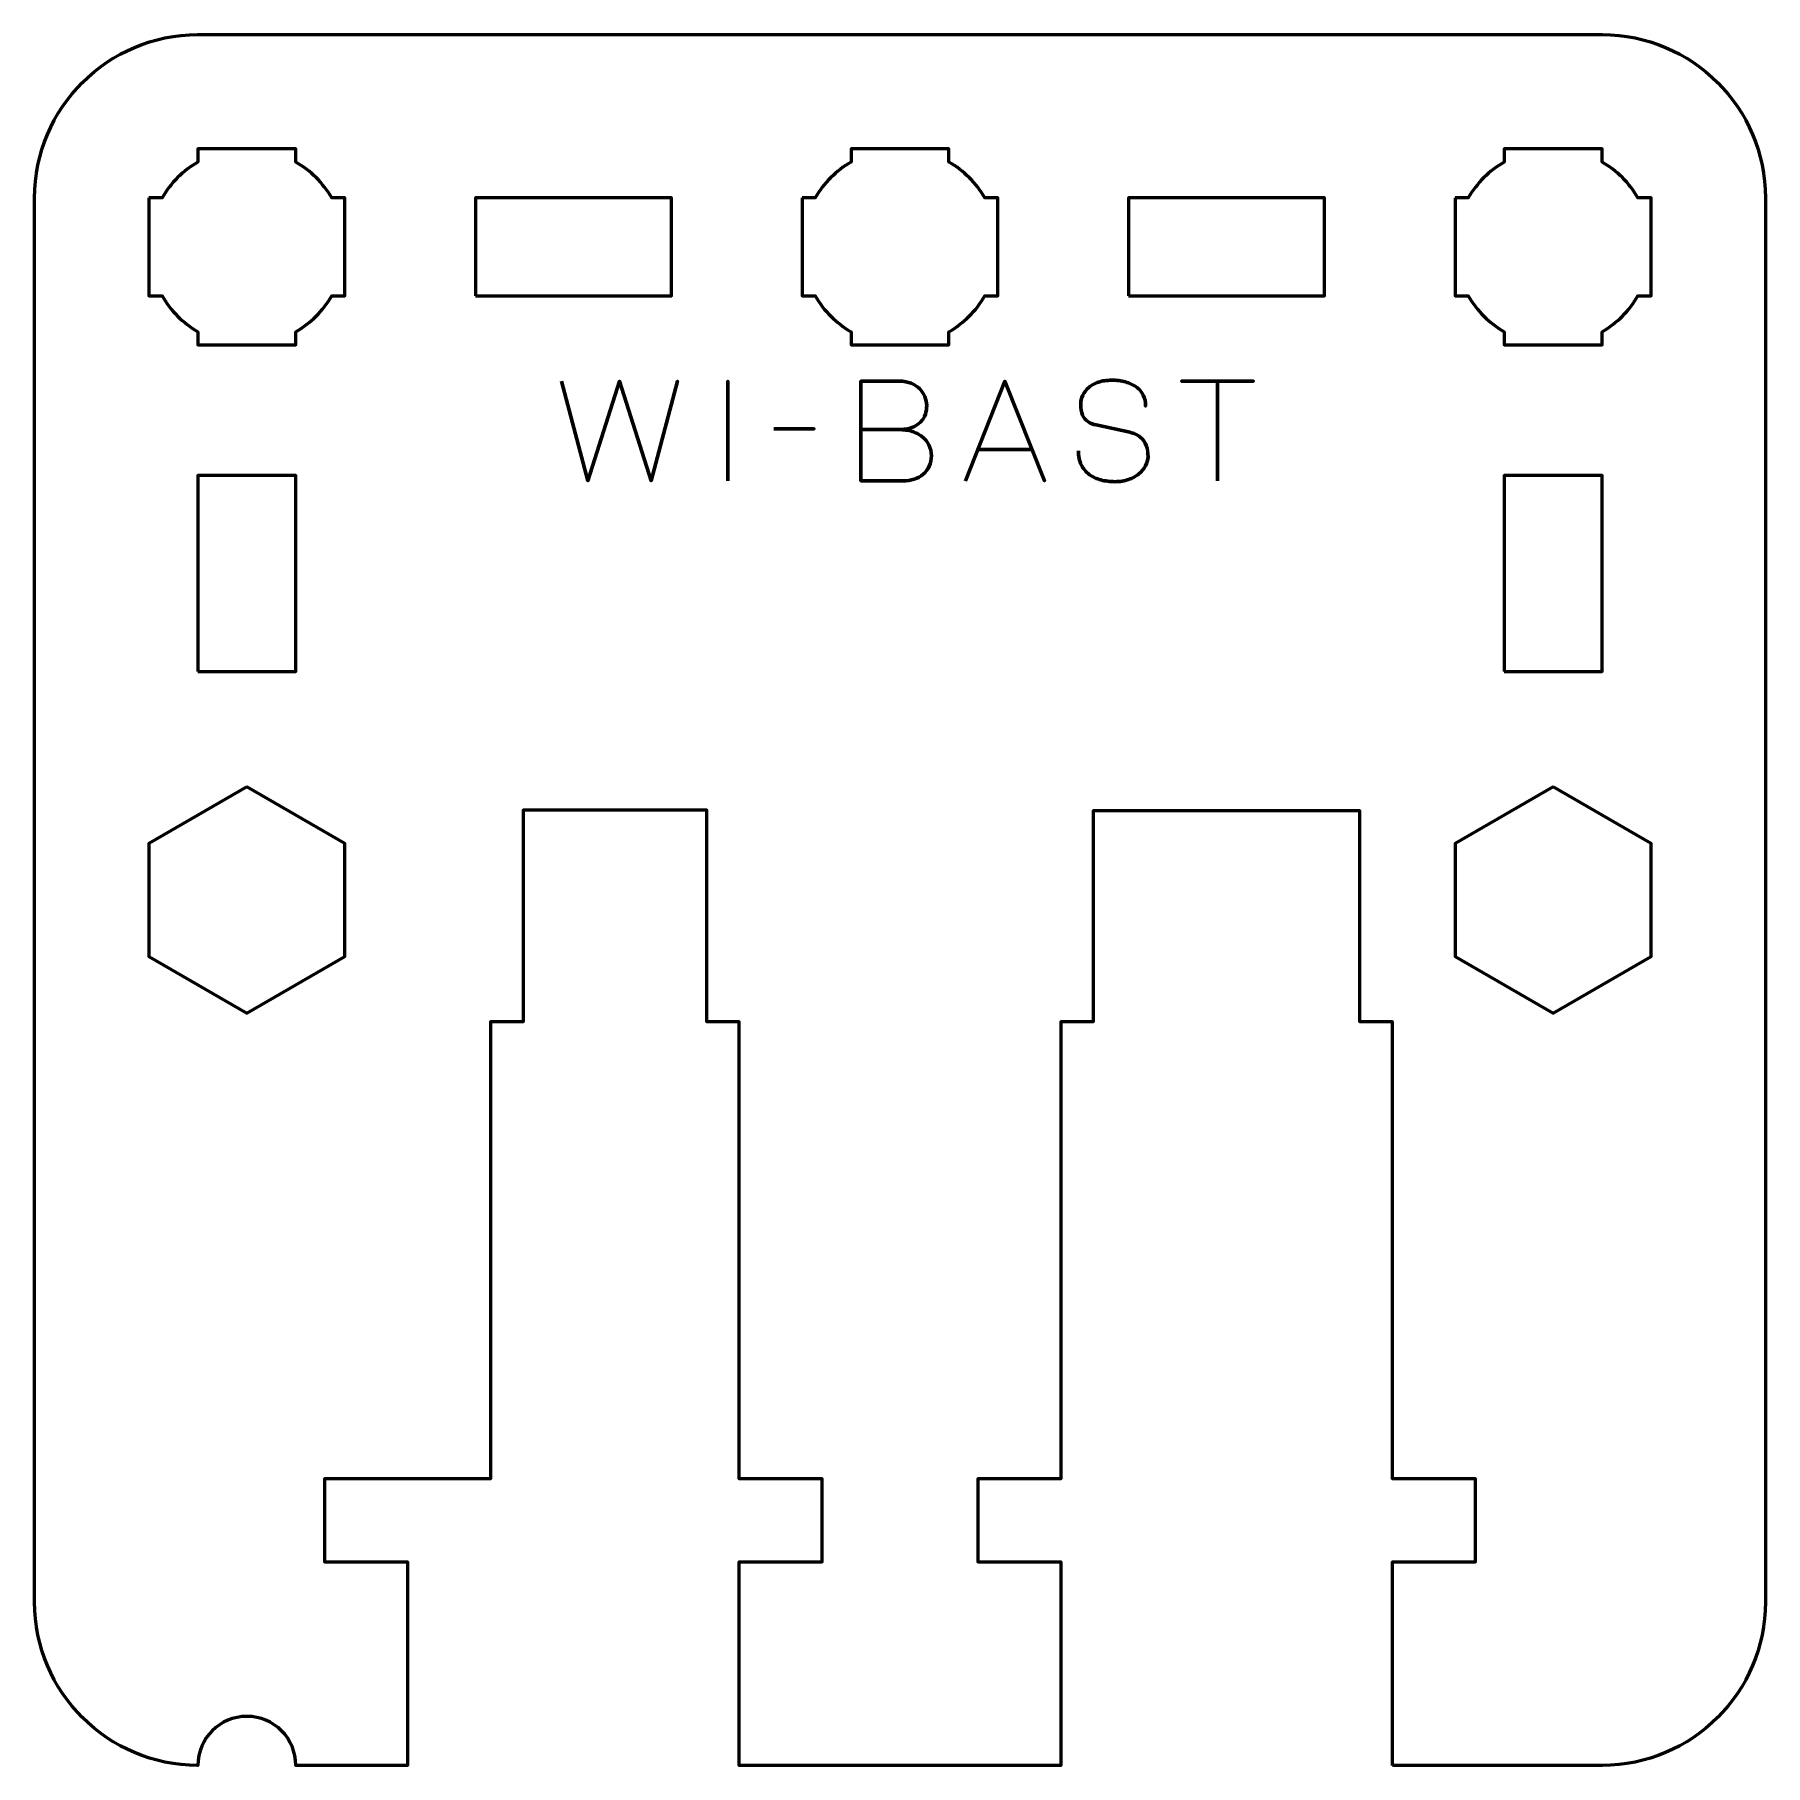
# Model space of a CAD drawing. Header units: centimetres. Extents: x -13.15 to -7.85, y -17.5 to -12.2.
import ezdxf

# ---------------------------------------------------------------- set-up
doc = ezdxf.new("R2010")
doc.units = ezdxf.units.CM
doc.header["$MEASUREMENT"] = 0
doc.layers.add('Layer 1', color=7, linetype='Continuous')

msp = doc.modelspace()

# ---------------------------------------------------------------- linework, layer by layer
at = {"layer": 'Layer 1', "lineweight": 53}
for points in [[(-11.8, -13), (-11.2, -13), (-11.2, -12.7), (-11.8, -12.7), (-11.8, -13)], [(-9.8, -13), (-9.2, -13), (-9.2, -12.7), (-9.8, -12.7), (-9.8, -13)], [(-12.65, -14.15), (-12.35, -14.15), (-12.35, -13.55), (-12.65, -13.55), (-12.65, -14.15)], [(-8.65, -14.15), (-8.35, -14.15), (-8.35, -13.55), (-8.65, -13.55), (-8.65, -14.15)]]:
    msp.add_lwpolyline(points, close=True, dxfattribs=at)
for points, knots in [([(-8.992, -17.5), (-8.992, -17.5), (-8.35, -17.5), (-8.35, -17.5), (-8.35, -17.5), (-8.07391, -17.5), (-7.85, -17.27609), (-7.85, -17), (-7.85, -17), (-7.85, -17), (-7.85, -12.7), (-7.85, -12.7), (-7.85, -12.7), (-7.85, -12.42391), (-8.07391, -12.2), (-8.35, -12.2), (-8.35, -12.2), (-8.35, -12.2), (-12.65, -12.2), (-12.65, -12.2), (-12.65, -12.2), (-12.92609, -12.2), (-13.15, -12.42391), (-13.15, -12.7), (-13.15, -12.7), (-13.15, -12.7), (-13.15, -17), (-13.15, -17), (-13.15, -17), (-13.15, -17.27609), (-12.92609, -17.5), (-12.65, -17.5), (-12.65, -17.5), (-12.65, -17.5), (-12.65, -17.5), (-12.65, -17.5), (-12.65, -17.5), (-12.65, -17.41717), (-12.58283, -17.35), (-12.5, -17.35), (-12.5, -17.35), (-12.41717, -17.35), (-12.35, -17.41717), (-12.35, -17.5), (-12.35, -17.5), (-12.35, -17.5), (-12.008, -17.5), (-12.008, -17.5), (-12.008, -17.5), (-12.008, -17.5), (-12.008, -16.87699), (-12.008, -16.87699), (-12.008, -16.87699), (-12.008, -16.87699), (-12.262, -16.87699), (-12.262, -16.87699), (-12.262, -16.87699), (-12.262, -16.87699), (-12.262, -16.62299), (-12.262, -16.62299), (-12.262, -16.62299), (-12.262, -16.62299), (-11.754, -16.62299), (-11.754, -16.62299), (-11.754, -16.62299), (-11.754, -16.62299), (-11.754, -15.22299), (-11.754, -15.22299), (-11.754, -15.22299), (-11.754, -15.22299), (-11.654, -15.22302), (-11.654, -15.22302), (-11.654, -15.22302), (-11.654, -15.22302), (-11.654, -14.99998), (-11.654, -14.99998), (-11.654, -14.99998), (-11.654, -14.99998), (-11.654, -14.575), (-11.654, -14.575), (-11.654, -14.575), (-11.654, -14.575), (-11.092, -14.57501), (-11.092, -14.57501), (-11.092, -14.57501), (-11.092, -14.57501), (-11.092, -14.99998), (-11.092, -14.99998), (-11.092, -14.99998), (-11.092, -14.99998), (-11.092, -15.22302), (-11.092, -15.22302), (-11.092, -15.22302), (-11.092, -15.22302), (-10.992, -15.22299), (-10.992, -15.22299), (-10.992, -15.22299), (-10.992, -15.22299), (-10.992, -16.62299), (-10.992, -16.62299), (-10.992, -16.62299), (-10.992, -16.62299), (-10.738, -16.62299), (-10.738, -16.62299), (-10.738, -16.62299), (-10.738, -16.62299), (-10.738, -16.87699), (-10.738, -16.87699), (-10.738, -16.87699), (-10.738, -16.87699), (-10.992, -16.87699), (-10.992, -16.87699), (-10.992, -16.87699), (-10.992, -16.87699), (-10.992, -17.5), (-10.992, -17.5), (-10.992, -17.5), (-10.992, -17.5), (-10.008, -17.5), (-10.008, -17.5), (-10.008, -17.5), (-10.008, -17.5), (-10.008, -16.87699), (-10.008, -16.87699), (-10.008, -16.87699), (-10.008, -16.87699), (-10.262, -16.87699), (-10.262, -16.87699), (-10.262, -16.87699), (-10.262, -16.87699), (-10.262, -16.62299), (-10.262, -16.62299), (-10.262, -16.62299), (-10.262, -16.62299), (-10.008, -16.62299), (-10.008, -16.62299), (-10.008, -16.62299), (-10.008, -16.62299), (-10.008, -15.22299), (-10.008, -15.22299), (-10.008, -15.22299), (-10.008, -15.22299), (-9.908, -15.22302), (-9.908, -15.22302), (-9.908, -15.22302), (-9.908, -15.22302), (-9.908, -14.99998), (-9.908, -14.99998), (-9.908, -14.99998), (-9.908, -14.99998), (-9.90799, -14.577), (-9.90799, -14.577), (-9.90799, -14.577), (-9.90799, -14.577), (-9.09199, -14.57701), (-9.09199, -14.57701), (-9.09199, -14.57701), (-9.09199, -14.57701), (-9.092, -14.99998), (-9.092, -14.99998), (-9.092, -14.99998), (-9.092, -14.99998), (-9.092, -15.22302), (-9.092, -15.22302), (-9.092, -15.22302), (-9.092, -15.22302), (-8.992, -15.22299), (-8.992, -15.22299), (-8.992, -15.22299), (-8.992, -15.22299), (-8.992, -16.62299), (-8.992, -16.62299), (-8.992, -16.62299), (-8.992, -16.62299), (-8.738, -16.62299), (-8.738, -16.62299), (-8.738, -16.62299), (-8.738, -16.62299), (-8.738, -16.87699), (-8.738, -16.87699), (-8.738, -16.87699), (-8.738, -16.87699), (-8.992, -16.87699), (-8.992, -16.87699), (-8.992, -16.87699), (-8.992, -16.87699), (-8.992, -17.5), (-8.992, -17.5)], [0, 0, 0, 0, 0.0212766, 0.0212766, 0.0212766, 0.0212766, 0.0425532, 0.0425532, 0.0425532, 0.0425532, 0.0638298, 0.0638298, 0.0638298, 0.0638298, 0.0851064, 0.0851064, 0.0851064, 0.0851064, 0.106383, 0.106383, 0.106383, 0.106383, 0.1276596, 0.1276596, 0.1276596, 0.1276596, 0.1489362, 0.1489362, 0.1489362, 0.1489362, 0.1702128, 0.1702128, 0.1702128, 0.1702128, 0.1914894, 0.1914894, 0.1914894, 0.1914894, 0.212766, 0.212766, 0.212766, 0.212766, 0.2340426, 0.2340426, 0.2340426, 0.2340426, 0.2553191, 0.2553191, 0.2553191, 0.2553191, 0.2765957, 0.2765957, 0.2765957, 0.2765957, 0.2978723, 0.2978723, 0.2978723, 0.2978723, 0.3191489, 0.3191489, 0.3191489, 0.3191489, 0.3404255, 0.3404255, 0.3404255, 0.3404255, 0.3617021, 0.3617021, 0.3617021, 0.3617021, 0.3829787, 0.3829787, 0.3829787, 0.3829787, 0.4042553, 0.4042553, 0.4042553, 0.4042553, 0.4255319, 0.4255319, 0.4255319, 0.4255319, 0.4468085, 0.4468085, 0.4468085, 0.4468085, 0.4680851, 0.4680851, 0.4680851, 0.4680851, 0.4893617, 0.4893617, 0.4893617, 0.4893617, 0.5106383, 0.5106383, 0.5106383, 0.5106383, 0.5319149, 0.5319149, 0.5319149, 0.5319149, 0.5531915, 0.5531915, 0.5531915, 0.5531915, 0.5744681, 0.5744681, 0.5744681, 0.5744681, 0.5957447, 0.5957447, 0.5957447, 0.5957447, 0.6170213, 0.6170213, 0.6170213, 0.6170213, 0.6382979, 0.6382979, 0.6382979, 0.6382979, 0.6595745, 0.6595745, 0.6595745, 0.6595745, 0.6808511, 0.6808511, 0.6808511, 0.6808511, 0.7021277, 0.7021277, 0.7021277, 0.7021277, 0.7234043, 0.7234043, 0.7234043, 0.7234043, 0.7446809, 0.7446809, 0.7446809, 0.7446809, 0.7659574, 0.7659574, 0.7659574, 0.7659574, 0.787234, 0.787234, 0.787234, 0.787234, 0.8085106, 0.8085106, 0.8085106, 0.8085106, 0.8297872, 0.8297872, 0.8297872, 0.8297872, 0.8510638, 0.8510638, 0.8510638, 0.8510638, 0.8723404, 0.8723404, 0.8723404, 0.8723404, 0.893617, 0.893617, 0.893617, 0.893617, 0.9148936, 0.9148936, 0.9148936, 0.9148936, 0.9361702, 0.9361702, 0.9361702, 0.9361702, 0.9574468, 0.9574468, 0.9574468, 0.9574468, 0.9787234, 0.9787234, 0.9787234, 0.9787234, 1, 1, 1, 1]), ([(-12.8, -12.7), (-12.8, -12.7), (-12.75985, -12.7), (-12.75985, -12.7), (-12.75985, -12.7), (-12.7335, -12.65447), (-12.69553, -12.6165), (-12.65, -12.59015), (-12.65, -12.59015), (-12.65, -12.59015), (-12.65, -12.55), (-12.65, -12.55), (-12.65, -12.55), (-12.65, -12.55), (-12.5, -12.55), (-12.5, -12.55), (-12.5, -12.55), (-12.5, -12.55), (-12.35, -12.55), (-12.35, -12.55), (-12.35, -12.55), (-12.35, -12.55), (-12.35, -12.59015), (-12.35, -12.59015), (-12.35, -12.59015), (-12.30447, -12.6165), (-12.2665, -12.65447), (-12.24015, -12.7), (-12.24015, -12.7), (-12.24015, -12.7), (-12.2, -12.7), (-12.2, -12.7), (-12.2, -12.7), (-12.2, -12.7), (-12.2, -12.85), (-12.2, -12.85), (-12.2, -12.85), (-12.2, -12.85), (-12.2, -13), (-12.2, -13), (-12.2, -13), (-12.2, -13), (-12.24015, -13), (-12.24015, -13), (-12.24015, -13), (-12.2665, -13.04553), (-12.30447, -13.0835), (-12.35, -13.10985), (-12.35, -13.10985), (-12.35, -13.10985), (-12.35, -13.15), (-12.35, -13.15), (-12.35, -13.15), (-12.35, -13.15), (-12.5, -13.15), (-12.5, -13.15), (-12.5, -13.15), (-12.5, -13.15), (-12.65, -13.15), (-12.65, -13.15), (-12.65, -13.15), (-12.65, -13.15), (-12.65, -13.10985), (-12.65, -13.10985), (-12.65, -13.10985), (-12.69553, -13.0835), (-12.7335, -13.04553), (-12.75985, -13), (-12.75985, -13), (-12.75985, -13), (-12.8, -13), (-12.8, -13), (-12.8, -13), (-12.8, -13), (-12.8, -12.85), (-12.8, -12.85), (-12.8, -12.85), (-12.8, -12.85), (-12.8, -12.7), (-12.8, -12.7)], [0, 0, 0, 0, 0.05, 0.05, 0.05, 0.05, 0.1, 0.1, 0.1, 0.1, 0.15, 0.15, 0.15, 0.15, 0.2, 0.2, 0.2, 0.2, 0.25, 0.25, 0.25, 0.25, 0.3, 0.3, 0.3, 0.3, 0.35, 0.35, 0.35, 0.35, 0.4, 0.4, 0.4, 0.4, 0.45, 0.45, 0.45, 0.45, 0.5, 0.5, 0.5, 0.5, 0.55, 0.55, 0.55, 0.55, 0.6, 0.6, 0.6, 0.6, 0.65, 0.65, 0.65, 0.65, 0.7, 0.7, 0.7, 0.7, 0.75, 0.75, 0.75, 0.75, 0.8, 0.8, 0.8, 0.8, 0.85, 0.85, 0.85, 0.85, 0.9, 0.9, 0.9, 0.9, 0.95, 0.95, 0.95, 0.95, 1, 1, 1, 1]), ([(-10.8, -12.7), (-10.8, -12.7), (-10.75985, -12.7), (-10.75985, -12.7), (-10.75985, -12.7), (-10.7335, -12.65447), (-10.69553, -12.6165), (-10.65, -12.59015), (-10.65, -12.59015), (-10.65, -12.59015), (-10.65, -12.55), (-10.65, -12.55), (-10.65, -12.55), (-10.65, -12.55), (-10.5, -12.55), (-10.5, -12.55), (-10.5, -12.55), (-10.5, -12.55), (-10.35, -12.55), (-10.35, -12.55), (-10.35, -12.55), (-10.35, -12.55), (-10.35, -12.59015), (-10.35, -12.59015), (-10.35, -12.59015), (-10.30447, -12.6165), (-10.2665, -12.65447), (-10.24015, -12.7), (-10.24015, -12.7), (-10.24015, -12.7), (-10.2, -12.7), (-10.2, -12.7), (-10.2, -12.7), (-10.2, -12.7), (-10.2, -12.85), (-10.2, -12.85), (-10.2, -12.85), (-10.2, -12.85), (-10.2, -13), (-10.2, -13), (-10.2, -13), (-10.2, -13), (-10.24015, -13), (-10.24015, -13), (-10.24015, -13), (-10.2665, -13.04553), (-10.30447, -13.0835), (-10.35, -13.10985), (-10.35, -13.10985), (-10.35, -13.10985), (-10.35, -13.15), (-10.35, -13.15), (-10.35, -13.15), (-10.35, -13.15), (-10.5, -13.15), (-10.5, -13.15), (-10.5, -13.15), (-10.5, -13.15), (-10.65, -13.15), (-10.65, -13.15), (-10.65, -13.15), (-10.65, -13.15), (-10.65, -13.10985), (-10.65, -13.10985), (-10.65, -13.10985), (-10.69553, -13.0835), (-10.7335, -13.04553), (-10.75985, -13), (-10.75985, -13), (-10.75985, -13), (-10.8, -13), (-10.8, -13), (-10.8, -13), (-10.8, -13), (-10.8, -12.85), (-10.8, -12.85), (-10.8, -12.85), (-10.8, -12.85), (-10.8, -12.7), (-10.8, -12.7)], [0, 0, 0, 0, 0.05, 0.05, 0.05, 0.05, 0.1, 0.1, 0.1, 0.1, 0.15, 0.15, 0.15, 0.15, 0.2, 0.2, 0.2, 0.2, 0.25, 0.25, 0.25, 0.25, 0.3, 0.3, 0.3, 0.3, 0.35, 0.35, 0.35, 0.35, 0.4, 0.4, 0.4, 0.4, 0.45, 0.45, 0.45, 0.45, 0.5, 0.5, 0.5, 0.5, 0.55, 0.55, 0.55, 0.55, 0.6, 0.6, 0.6, 0.6, 0.65, 0.65, 0.65, 0.65, 0.7, 0.7, 0.7, 0.7, 0.75, 0.75, 0.75, 0.75, 0.8, 0.8, 0.8, 0.8, 0.85, 0.85, 0.85, 0.85, 0.9, 0.9, 0.9, 0.9, 0.95, 0.95, 0.95, 0.95, 1, 1, 1, 1]), ([(-8.8, -12.7), (-8.8, -12.7), (-8.75985, -12.7), (-8.75985, -12.7), (-8.75985, -12.7), (-8.7335, -12.65447), (-8.69553, -12.6165), (-8.65, -12.59015), (-8.65, -12.59015), (-8.65, -12.59015), (-8.65, -12.55), (-8.65, -12.55), (-8.65, -12.55), (-8.65, -12.55), (-8.5, -12.55), (-8.5, -12.55), (-8.5, -12.55), (-8.5, -12.55), (-8.35, -12.55), (-8.35, -12.55), (-8.35, -12.55), (-8.35, -12.55), (-8.35, -12.59015), (-8.35, -12.59015), (-8.35, -12.59015), (-8.30447, -12.6165), (-8.2665, -12.65447), (-8.24015, -12.7), (-8.24015, -12.7), (-8.24015, -12.7), (-8.2, -12.7), (-8.2, -12.7), (-8.2, -12.7), (-8.2, -12.7), (-8.2, -12.85), (-8.2, -12.85), (-8.2, -12.85), (-8.2, -12.85), (-8.2, -13), (-8.2, -13), (-8.2, -13), (-8.2, -13), (-8.24015, -13), (-8.24015, -13), (-8.24015, -13), (-8.2665, -13.04553), (-8.30447, -13.0835), (-8.35, -13.10985), (-8.35, -13.10985), (-8.35, -13.10985), (-8.35, -13.15), (-8.35, -13.15), (-8.35, -13.15), (-8.35, -13.15), (-8.5, -13.15), (-8.5, -13.15), (-8.5, -13.15), (-8.5, -13.15), (-8.65, -13.15), (-8.65, -13.15), (-8.65, -13.15), (-8.65, -13.15), (-8.65, -13.10985), (-8.65, -13.10985), (-8.65, -13.10985), (-8.69553, -13.0835), (-8.7335, -13.04553), (-8.75985, -13), (-8.75985, -13), (-8.75985, -13), (-8.8, -13), (-8.8, -13), (-8.8, -13), (-8.8, -13), (-8.8, -12.85), (-8.8, -12.85), (-8.8, -12.85), (-8.8, -12.85), (-8.8, -12.7), (-8.8, -12.7)], [0, 0, 0, 0, 0.05, 0.05, 0.05, 0.05, 0.1, 0.1, 0.1, 0.1, 0.15, 0.15, 0.15, 0.15, 0.2, 0.2, 0.2, 0.2, 0.25, 0.25, 0.25, 0.25, 0.3, 0.3, 0.3, 0.3, 0.35, 0.35, 0.35, 0.35, 0.4, 0.4, 0.4, 0.4, 0.45, 0.45, 0.45, 0.45, 0.5, 0.5, 0.5, 0.5, 0.55, 0.55, 0.55, 0.55, 0.6, 0.6, 0.6, 0.6, 0.65, 0.65, 0.65, 0.65, 0.7, 0.7, 0.7, 0.7, 0.75, 0.75, 0.75, 0.75, 0.8, 0.8, 0.8, 0.8, 0.85, 0.85, 0.85, 0.85, 0.9, 0.9, 0.9, 0.9, 0.95, 0.95, 0.95, 0.95, 1, 1, 1, 1]), ([(-12.5, -14.50359), (-12.5, -14.50359), (-12.35, -14.59019), (-12.35, -14.59019), (-12.35, -14.59019), (-12.35, -14.59019), (-12.2, -14.67679), (-12.2, -14.67679), (-12.2, -14.67679), (-12.2, -14.67679), (-12.2, -14.85), (-12.2, -14.85), (-12.2, -14.85), (-12.2, -14.85), (-12.2, -15.02321), (-12.2, -15.02321), (-12.2, -15.02321), (-12.2, -15.02321), (-12.35, -15.10981), (-12.35, -15.10981), (-12.35, -15.10981), (-12.35, -15.10981), (-12.5, -15.19641), (-12.5, -15.19641), (-12.5, -15.19641), (-12.5, -15.19641), (-12.65, -15.10981), (-12.65, -15.10981), (-12.65, -15.10981), (-12.65, -15.10981), (-12.8, -15.02321), (-12.8, -15.02321), (-12.8, -15.02321), (-12.8, -15.02321), (-12.8, -14.85), (-12.8, -14.85), (-12.8, -14.85), (-12.8, -14.85), (-12.8, -14.67679), (-12.8, -14.67679), (-12.8, -14.67679), (-12.8, -14.67679), (-12.65, -14.59019), (-12.65, -14.59019), (-12.65, -14.59019), (-12.65, -14.59019), (-12.5, -14.50359), (-12.5, -14.50359)], [0, 0, 0, 0, 0.0833333, 0.0833333, 0.0833333, 0.0833333, 0.1666667, 0.1666667, 0.1666667, 0.1666667, 0.25, 0.25, 0.25, 0.25, 0.3333333, 0.3333333, 0.3333333, 0.3333333, 0.4166667, 0.4166667, 0.4166667, 0.4166667, 0.5, 0.5, 0.5, 0.5, 0.5833333, 0.5833333, 0.5833333, 0.5833333, 0.6666667, 0.6666667, 0.6666667, 0.6666667, 0.75, 0.75, 0.75, 0.75, 0.8333333, 0.8333333, 0.8333333, 0.8333333, 0.9166667, 0.9166667, 0.9166667, 0.9166667, 1, 1, 1, 1]), ([(-8.5, -14.50359), (-8.5, -14.50359), (-8.35, -14.59019), (-8.35, -14.59019), (-8.35, -14.59019), (-8.35, -14.59019), (-8.2, -14.67679), (-8.2, -14.67679), (-8.2, -14.67679), (-8.2, -14.67679), (-8.2, -14.85), (-8.2, -14.85), (-8.2, -14.85), (-8.2, -14.85), (-8.2, -15.02321), (-8.2, -15.02321), (-8.2, -15.02321), (-8.2, -15.02321), (-8.35, -15.10981), (-8.35, -15.10981), (-8.35, -15.10981), (-8.35, -15.10981), (-8.5, -15.19641), (-8.5, -15.19641), (-8.5, -15.19641), (-8.5, -15.19641), (-8.65, -15.10981), (-8.65, -15.10981), (-8.65, -15.10981), (-8.65, -15.10981), (-8.8, -15.02321), (-8.8, -15.02321), (-8.8, -15.02321), (-8.8, -15.02321), (-8.8, -14.85), (-8.8, -14.85), (-8.8, -14.85), (-8.8, -14.85), (-8.8, -14.67679), (-8.8, -14.67679), (-8.8, -14.67679), (-8.8, -14.67679), (-8.65, -14.59019), (-8.65, -14.59019), (-8.65, -14.59019), (-8.65, -14.59019), (-8.5, -14.50359), (-8.5, -14.50359)], [0, 0, 0, 0, 0.0833333, 0.0833333, 0.0833333, 0.0833333, 0.1666667, 0.1666667, 0.1666667, 0.1666667, 0.25, 0.25, 0.25, 0.25, 0.3333333, 0.3333333, 0.3333333, 0.3333333, 0.4166667, 0.4166667, 0.4166667, 0.4166667, 0.5, 0.5, 0.5, 0.5, 0.5833333, 0.5833333, 0.5833333, 0.5833333, 0.6666667, 0.6666667, 0.6666667, 0.6666667, 0.75, 0.75, 0.75, 0.75, 0.8333333, 0.8333333, 0.8333333, 0.8333333, 0.9166667, 0.9166667, 0.9166667, 0.9166667, 1, 1, 1, 1])]:
    msp.add_open_spline(points, degree=3, knots=knots, dxfattribs=at)
at = {"layer": 'Layer 1', "color": 5, "lineweight": 53}
for points, knots in [([(-11.53631, -13.26122), (-11.53631, -13.26122), (-11.45588, -13.56644), (-11.45588, -13.56644), (-11.45588, -13.56644), (-11.45588, -13.56644), (-11.35894, -13.26122), (-11.35894, -13.26122), (-11.35894, -13.26122), (-11.35894, -13.26122), (-11.26199, -13.56644), (-11.26199, -13.56644), (-11.26199, -13.56644), (-11.26199, -13.56644), (-11.18156, -13.26122), (-11.18156, -13.26122), (-11.18156, -13.26122), (-11.18156, -13.26122), (-11.26199, -13.56644), (-11.26199, -13.56644), (-11.26199, -13.56644), (-11.26199, -13.56644), (-11.35894, -13.26122), (-11.35894, -13.26122), (-11.35894, -13.26122), (-11.35894, -13.26122), (-11.45588, -13.56644), (-11.45588, -13.56644), (-11.45588, -13.56644), (-11.45588, -13.56644), (-11.53631, -13.26122), (-11.53631, -13.26122)], [0, 0, 0, 0, 0.125, 0.125, 0.125, 0.125, 0.25, 0.25, 0.25, 0.25, 0.375, 0.375, 0.375, 0.375, 0.5, 0.5, 0.5, 0.5, 0.625, 0.625, 0.625, 0.625, 0.75, 0.75, 0.75, 0.75, 0.875, 0.875, 0.875, 0.875, 1, 1, 1, 1]), ([(-11.02704, -13.56644), (-11.02704, -13.56644), (-11.02704, -13.26122), (-11.02704, -13.26122), (-11.02704, -13.26122), (-11.02704, -13.26122), (-11.02704, -13.56644), (-11.02704, -13.56644)], [0, 0, 0, 0, 0.5, 0.5, 0.5, 0.5, 1, 1, 1, 1]), ([(-10.62022, -13.40938), (-10.62022, -13.40938), (-10.50296, -13.40938), (-10.50296, -13.40938), (-10.50296, -13.40938), (-10.48772, -13.40931), (-10.47474, -13.4072), (-10.4638, -13.40303), (-10.4638, -13.40303), (-10.45293, -13.39894), (-10.44412, -13.39337), (-10.43727, -13.38638), (-10.43727, -13.38638), (-10.43043, -13.3794), (-10.42549, -13.3715), (-10.42238, -13.36275), (-10.42238, -13.36275), (-10.41935, -13.35407), (-10.41794, -13.34504), (-10.41829, -13.33573), (-10.41829, -13.33573), (-10.41872, -13.32641), (-10.42069, -13.31738), (-10.42422, -13.30856), (-10.42422, -13.30856), (-10.42768, -13.29974), (-10.4329, -13.29177), (-10.43974, -13.28464), (-10.43974, -13.28464), (-10.44658, -13.27752), (-10.45512, -13.27187), (-10.46549, -13.26771), (-10.46549, -13.26771), (-10.47587, -13.26348), (-10.48807, -13.26129), (-10.50211, -13.26122), (-10.50211, -13.26122), (-10.50211, -13.26122), (-10.62022, -13.26122), (-10.62022, -13.26122), (-10.62022, -13.26122), (-10.62022, -13.26122), (-10.62022, -13.56644), (-10.62022, -13.56644), (-10.62022, -13.56644), (-10.62022, -13.56644), (-10.49026, -13.56644), (-10.49026, -13.56644), (-10.49026, -13.56644), (-10.47812, -13.56644), (-10.46683, -13.56468), (-10.45639, -13.56122), (-10.45639, -13.56122), (-10.44595, -13.55769), (-10.43685, -13.55268), (-10.42895, -13.54598), (-10.42895, -13.54598), (-10.42111, -13.53935), (-10.41498, -13.5313), (-10.4106, -13.52178), (-10.4106, -13.52178), (-10.40623, -13.51225), (-10.40397, -13.50146), (-10.4039, -13.48939), (-10.4039, -13.48939), (-10.40418, -13.47726), (-10.40672, -13.46632), (-10.41159, -13.45652), (-10.41159, -13.45652), (-10.41646, -13.44671), (-10.42323, -13.43831), (-10.43198, -13.43126), (-10.43198, -13.43126), (-10.44073, -13.42427), (-10.45117, -13.41884), (-10.46317, -13.4151), (-10.46317, -13.4151), (-10.47516, -13.41136), (-10.48842, -13.40946), (-10.50296, -13.40938), (-10.50296, -13.40938), (-10.48842, -13.40946), (-10.47516, -13.41136), (-10.46317, -13.4151), (-10.46317, -13.4151), (-10.45117, -13.41884), (-10.44073, -13.42427), (-10.43198, -13.43126), (-10.43198, -13.43126), (-10.42323, -13.43831), (-10.41646, -13.44671), (-10.41159, -13.45652), (-10.41159, -13.45652), (-10.40672, -13.46632), (-10.40418, -13.47726), (-10.4039, -13.48939), (-10.4039, -13.48939), (-10.40397, -13.50146), (-10.40623, -13.51225), (-10.4106, -13.52178), (-10.4106, -13.52178), (-10.41498, -13.5313), (-10.42111, -13.53935), (-10.42895, -13.54598), (-10.42895, -13.54598), (-10.43685, -13.55268), (-10.44595, -13.55769), (-10.45639, -13.56122), (-10.45639, -13.56122), (-10.46683, -13.56468), (-10.47812, -13.56644), (-10.49026, -13.56644), (-10.49026, -13.56644), (-10.49026, -13.56644), (-10.62022, -13.56644), (-10.62022, -13.56644), (-10.62022, -13.56644), (-10.62022, -13.56644), (-10.62022, -13.26122), (-10.62022, -13.26122), (-10.62022, -13.26122), (-10.62022, -13.26122), (-10.50211, -13.26122), (-10.50211, -13.26122), (-10.50211, -13.26122), (-10.48807, -13.26129), (-10.47587, -13.26348), (-10.46549, -13.26771), (-10.46549, -13.26771), (-10.45512, -13.27187), (-10.44658, -13.27752), (-10.43974, -13.28464), (-10.43974, -13.28464), (-10.4329, -13.29177), (-10.42768, -13.29974), (-10.42422, -13.30856), (-10.42422, -13.30856), (-10.42069, -13.31738), (-10.41872, -13.32641), (-10.41829, -13.33573), (-10.41829, -13.33573), (-10.41794, -13.34504), (-10.41935, -13.35407), (-10.42238, -13.36275), (-10.42238, -13.36275), (-10.42549, -13.3715), (-10.43043, -13.3794), (-10.43727, -13.38638), (-10.43727, -13.38638), (-10.44412, -13.39337), (-10.45293, -13.39894), (-10.4638, -13.40303), (-10.4638, -13.40303), (-10.47474, -13.4072), (-10.48772, -13.40931), (-10.50296, -13.40938), (-10.50296, -13.40938), (-10.50296, -13.40938), (-10.62022, -13.40938), (-10.62022, -13.40938)], [0, 0, 0, 0, 0.025, 0.025, 0.025, 0.025, 0.05, 0.05, 0.05, 0.05, 0.075, 0.075, 0.075, 0.075, 0.1, 0.1, 0.1, 0.1, 0.125, 0.125, 0.125, 0.125, 0.15, 0.15, 0.15, 0.15, 0.175, 0.175, 0.175, 0.175, 0.2, 0.2, 0.2, 0.2, 0.225, 0.225, 0.225, 0.225, 0.25, 0.25, 0.25, 0.25, 0.275, 0.275, 0.275, 0.275, 0.3, 0.3, 0.3, 0.3, 0.325, 0.325, 0.325, 0.325, 0.35, 0.35, 0.35, 0.35, 0.375, 0.375, 0.375, 0.375, 0.4, 0.4, 0.4, 0.4, 0.425, 0.425, 0.425, 0.425, 0.45, 0.45, 0.45, 0.45, 0.475, 0.475, 0.475, 0.475, 0.5, 0.5, 0.5, 0.5, 0.525, 0.525, 0.525, 0.525, 0.55, 0.55, 0.55, 0.55, 0.575, 0.575, 0.575, 0.575, 0.6, 0.6, 0.6, 0.6, 0.625, 0.625, 0.625, 0.625, 0.65, 0.65, 0.65, 0.65, 0.675, 0.675, 0.675, 0.675, 0.7, 0.7, 0.7, 0.7, 0.725, 0.725, 0.725, 0.725, 0.75, 0.75, 0.75, 0.75, 0.775, 0.775, 0.775, 0.775, 0.8, 0.8, 0.8, 0.8, 0.825, 0.825, 0.825, 0.825, 0.85, 0.85, 0.85, 0.85, 0.875, 0.875, 0.875, 0.875, 0.9, 0.9, 0.9, 0.9, 0.925, 0.925, 0.925, 0.925, 0.95, 0.95, 0.95, 0.95, 0.975, 0.975, 0.975, 0.975, 1, 1, 1, 1]), ([(-10.29976, -13.56644), (-10.29976, -13.56644), (-10.17869, -13.26122), (-10.17869, -13.26122), (-10.17869, -13.26122), (-10.17869, -13.26122), (-10.05719, -13.56644), (-10.05719, -13.56644), (-10.05719, -13.56644), (-10.05719, -13.56644), (-10.17869, -13.26122), (-10.17869, -13.26122), (-10.17869, -13.26122), (-10.17869, -13.26122), (-10.29976, -13.56644), (-10.29976, -13.56644)], [0, 0, 0, 0, 0.25, 0.25, 0.25, 0.25, 0.5, 0.5, 0.5, 0.5, 0.75, 0.75, 0.75, 0.75, 1, 1, 1, 1]), ([(-9.9539, -13.47415), (-9.95376, -13.49102), (-9.9508, -13.50548), (-9.94487, -13.51755), (-9.94487, -13.51755), (-9.93901, -13.52954), (-9.93083, -13.53935), (-9.92053, -13.54697), (-9.92053, -13.54697), (-9.91016, -13.55452), (-9.89823, -13.56009), (-9.88476, -13.56369), (-9.88476, -13.56369), (-9.87135, -13.56722), (-9.85696, -13.56898), (-9.84172, -13.56898), (-9.84172, -13.56898), (-9.82634, -13.56891), (-9.81251, -13.56665), (-9.80016, -13.56235), (-9.80016, -13.56235), (-9.78788, -13.55804), (-9.77737, -13.55226), (-9.76855, -13.54499), (-9.76855, -13.54499), (-9.7598, -13.53772), (-9.75303, -13.52961), (-9.74823, -13.52058), (-9.74823, -13.52058), (-9.74343, -13.51155), (-9.74089, -13.50231), (-9.74054, -13.49278), (-9.74054, -13.49278), (-9.74012, -13.48029), (-9.74195, -13.46886), (-9.74597, -13.45856), (-9.74597, -13.45856), (-9.75, -13.44826), (-9.75621, -13.43965), (-9.7646, -13.4326), (-9.7646, -13.4326), (-9.77293, -13.42554), (-9.78344, -13.4206), (-9.796, -13.41785), (-9.796, -13.41785), (-9.796, -13.41785), (-9.89971, -13.39541), (-9.89971, -13.39541), (-9.89971, -13.39541), (-9.90945, -13.39337), (-9.91785, -13.38991), (-9.92476, -13.38511), (-9.92476, -13.38511), (-9.93168, -13.38025), (-9.93704, -13.37354), (-9.94071, -13.36493), (-9.94071, -13.36493), (-9.94438, -13.3564), (-9.94628, -13.34553), (-9.94628, -13.33234), (-9.94628, -13.33234), (-9.94628, -13.32232), (-9.94423, -13.31287), (-9.94007, -13.30398), (-9.94007, -13.30398), (-9.93598, -13.29509), (-9.92991, -13.28725), (-9.92194, -13.28034), (-9.92194, -13.28034), (-9.91397, -13.2735), (-9.90409, -13.26813), (-9.89238, -13.26425), (-9.89238, -13.26425), (-9.88059, -13.2603), (-9.86712, -13.25833), (-9.85188, -13.25826), (-9.85188, -13.25826), (-9.83657, -13.25826), (-9.82253, -13.26002), (-9.80969, -13.26355), (-9.80969, -13.26355), (-9.79692, -13.26708), (-9.78584, -13.27216), (-9.77653, -13.27893), (-9.77653, -13.27893), (-9.76721, -13.2857), (-9.76002, -13.29403), (-9.75508, -13.30376), (-9.75508, -13.30376), (-9.75014, -13.31357), (-9.74781, -13.32479), (-9.74816, -13.33742), (-9.74816, -13.33742), (-9.74781, -13.32479), (-9.75014, -13.31357), (-9.75508, -13.30376), (-9.75508, -13.30376), (-9.76002, -13.29403), (-9.76721, -13.2857), (-9.77653, -13.27893), (-9.77653, -13.27893), (-9.78584, -13.27216), (-9.79692, -13.26708), (-9.80969, -13.26355), (-9.80969, -13.26355), (-9.82253, -13.26002), (-9.83657, -13.25826), (-9.85188, -13.25826), (-9.85188, -13.25826), (-9.86712, -13.25833), (-9.88059, -13.2603), (-9.89238, -13.26425), (-9.89238, -13.26425), (-9.90409, -13.26813), (-9.91397, -13.2735), (-9.92194, -13.28034), (-9.92194, -13.28034), (-9.92991, -13.28725), (-9.93598, -13.29509), (-9.94007, -13.30398), (-9.94007, -13.30398), (-9.94423, -13.31287), (-9.94628, -13.32232), (-9.94628, -13.33234), (-9.94628, -13.33234), (-9.94628, -13.34553), (-9.94445, -13.3564), (-9.94092, -13.36486), (-9.94092, -13.36486), (-9.93732, -13.3734), (-9.93203, -13.38003), (-9.92511, -13.3849), (-9.92511, -13.3849), (-9.9182, -13.3897), (-9.90973, -13.39323), (-9.89971, -13.39541), (-9.89971, -13.39541), (-9.89971, -13.39541), (-9.796, -13.41785), (-9.796, -13.41785), (-9.796, -13.41785), (-9.78316, -13.4206), (-9.77257, -13.42554), (-9.76425, -13.4326), (-9.76425, -13.4326), (-9.75585, -13.43965), (-9.74971, -13.44826), (-9.74576, -13.45856), (-9.74576, -13.45856), (-9.74188, -13.46886), (-9.74012, -13.48029), (-9.74054, -13.49278), (-9.74054, -13.49278), (-9.74089, -13.50231), (-9.74343, -13.51155), (-9.74823, -13.52058), (-9.74823, -13.52058), (-9.75303, -13.52961), (-9.7598, -13.53772), (-9.76855, -13.54499), (-9.76855, -13.54499), (-9.77737, -13.55226), (-9.78788, -13.55804), (-9.80016, -13.56235), (-9.80016, -13.56235), (-9.81251, -13.56665), (-9.82634, -13.56891), (-9.84172, -13.56898), (-9.84172, -13.56898), (-9.85696, -13.56898), (-9.87135, -13.56722), (-9.88476, -13.56369), (-9.88476, -13.56369), (-9.89823, -13.56009), (-9.91016, -13.55452), (-9.92053, -13.54697), (-9.92053, -13.54697), (-9.93083, -13.53935), (-9.93901, -13.52954), (-9.94487, -13.51755), (-9.94487, -13.51755), (-9.9508, -13.50548), (-9.95376, -13.49102), (-9.9539, -13.47415)], [0, 0, 0, 0, 0.0217391, 0.0217391, 0.0217391, 0.0217391, 0.0434783, 0.0434783, 0.0434783, 0.0434783, 0.0652174, 0.0652174, 0.0652174, 0.0652174, 0.0869565, 0.0869565, 0.0869565, 0.0869565, 0.1086957, 0.1086957, 0.1086957, 0.1086957, 0.1304348, 0.1304348, 0.1304348, 0.1304348, 0.1521739, 0.1521739, 0.1521739, 0.1521739, 0.173913, 0.173913, 0.173913, 0.173913, 0.1956522, 0.1956522, 0.1956522, 0.1956522, 0.2173913, 0.2173913, 0.2173913, 0.2173913, 0.2391304, 0.2391304, 0.2391304, 0.2391304, 0.2608696, 0.2608696, 0.2608696, 0.2608696, 0.2826087, 0.2826087, 0.2826087, 0.2826087, 0.3043478, 0.3043478, 0.3043478, 0.3043478, 0.326087, 0.326087, 0.326087, 0.326087, 0.3478261, 0.3478261, 0.3478261, 0.3478261, 0.3695652, 0.3695652, 0.3695652, 0.3695652, 0.3913043, 0.3913043, 0.3913043, 0.3913043, 0.4130435, 0.4130435, 0.4130435, 0.4130435, 0.4347826, 0.4347826, 0.4347826, 0.4347826, 0.4565217, 0.4565217, 0.4565217, 0.4565217, 0.4782609, 0.4782609, 0.4782609, 0.4782609, 0.5, 0.5, 0.5, 0.5, 0.5217391, 0.5217391, 0.5217391, 0.5217391, 0.5434783, 0.5434783, 0.5434783, 0.5434783, 0.5652174, 0.5652174, 0.5652174, 0.5652174, 0.5869565, 0.5869565, 0.5869565, 0.5869565, 0.6086957, 0.6086957, 0.6086957, 0.6086957, 0.6304348, 0.6304348, 0.6304348, 0.6304348, 0.6521739, 0.6521739, 0.6521739, 0.6521739, 0.673913, 0.673913, 0.673913, 0.673913, 0.6956522, 0.6956522, 0.6956522, 0.6956522, 0.7173913, 0.7173913, 0.7173913, 0.7173913, 0.7391304, 0.7391304, 0.7391304, 0.7391304, 0.7608696, 0.7608696, 0.7608696, 0.7608696, 0.7826087, 0.7826087, 0.7826087, 0.7826087, 0.8043478, 0.8043478, 0.8043478, 0.8043478, 0.826087, 0.826087, 0.826087, 0.826087, 0.8478261, 0.8478261, 0.8478261, 0.8478261, 0.8695652, 0.8695652, 0.8695652, 0.8695652, 0.8913043, 0.8913043, 0.8913043, 0.8913043, 0.9130435, 0.9130435, 0.9130435, 0.9130435, 0.9347826, 0.9347826, 0.9347826, 0.9347826, 0.9565217, 0.9565217, 0.9565217, 0.9565217, 0.9782609, 0.9782609, 0.9782609, 0.9782609, 1, 1, 1, 1]), ([(-9.52803, -13.56644), (-9.52803, -13.56644), (-9.52803, -13.26122), (-9.52803, -13.26122), (-9.52803, -13.26122), (-9.52803, -13.26122), (-9.63767, -13.26122), (-9.63767, -13.26122), (-9.63767, -13.26122), (-9.63767, -13.26122), (-9.41754, -13.26122), (-9.41754, -13.26122), (-9.41754, -13.26122), (-9.41754, -13.26122), (-9.52803, -13.26122), (-9.52803, -13.26122), (-9.52803, -13.26122), (-9.52803, -13.26122), (-9.52803, -13.56644), (-9.52803, -13.56644)], [0, 0, 0, 0, 0.2, 0.2, 0.2, 0.2, 0.4, 0.4, 0.4, 0.4, 0.6, 0.6, 0.6, 0.6, 0.8, 0.8, 0.8, 0.8, 1, 1, 1, 1]), ([(-10.88607, -13.40684), (-10.88607, -13.40684), (-10.76288, -13.40684), (-10.76288, -13.40684), (-10.76288, -13.40684), (-10.76288, -13.40684), (-10.88607, -13.40684), (-10.88607, -13.40684)], [0, 0, 0, 0, 0.5, 0.5, 0.5, 0.5, 1, 1, 1, 1]), ([(-10.26166, -13.47034), (-10.26166, -13.47034), (-10.09572, -13.47034), (-10.09572, -13.47034), (-10.09572, -13.47034), (-10.09572, -13.47034), (-10.26166, -13.47034), (-10.26166, -13.47034)], [0, 0, 0, 0, 0.5, 0.5, 0.5, 0.5, 1, 1, 1, 1])]:
    msp.add_open_spline(points, degree=3, knots=knots, dxfattribs=at)

doc.saveas('drawing.dxf')
